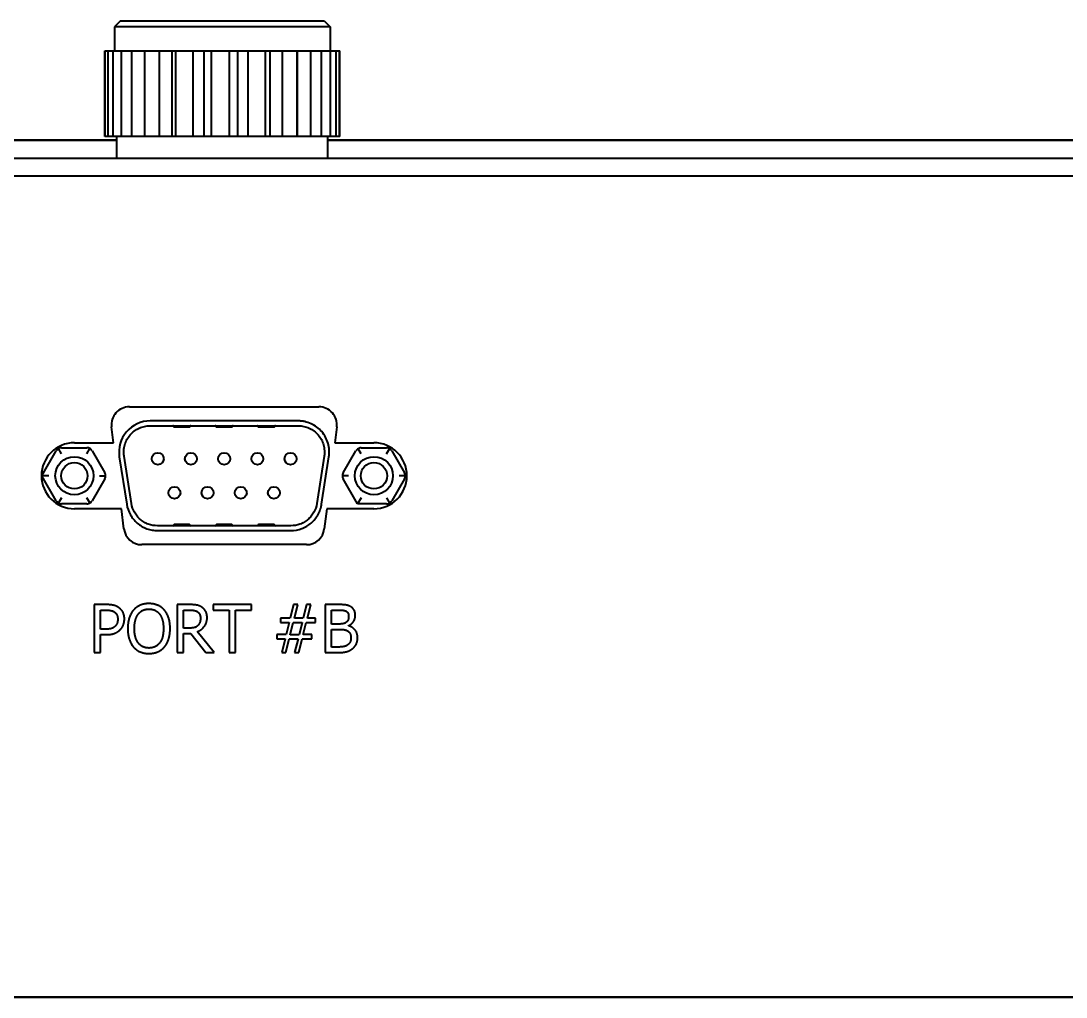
# Model space of a CAD drawing. Header units: millimetres. Extents: x 0 to 1682, y 0 to 1188.
# Drawn here: x 1368 to 1455.3, y 347.6 to 429 of the extents above; entities that cross this region are included whole.
import ezdxf

# ---------------------------------------------------------------- set-up
doc = ezdxf.new("R2010")
doc.units = ezdxf.units.MM
doc.header["$LTSCALE"] = 2
doc.layers.add('가시적인 것(ISO)', color=3, linetype='Continuous', lineweight=40)

msp = doc.modelspace()

# ---------------------------------------------------------------- linework, layer by layer
at = {"layer": '가시적인 것(ISO)'}
for p, q in [((1376.3559, 429.0492), (1375.8559, 428.5492)), ((1375.8559, 428.5492), (1375.8559, 426.5492)), ((1393.8559, 428.5492), (1375.8559, 428.5492)), ((1376.3559, 429.0492), (1393.3559, 429.0492)), ((1393.3559, 429.0492), (1393.8559, 428.5492)), ((1393.8559, 428.5492), (1393.8559, 426.5492)), ((1375.0559, 426.5492), (1375.0747, 426.5492)), ((1375.0559, 419.3992), (1375.0559, 426.5492)), ((1375.0747, 426.5492), (1375.2904, 426.5492)), ((1375.0747, 419.3992), (1375.0747, 426.5492)), ((1375.2904, 426.5492), (1375.2904, 419.3992)), ((1375.2904, 426.5492), (1375.7409, 426.5492)), ((1375.7409, 426.5492), (1376.417, 426.5492)), ((1375.7409, 419.3992), (1375.7409, 426.5492)), ((1376.417, 426.5492), (1376.417, 419.3992)), ((1376.417, 426.5492), (1377.2993, 426.5492)), ((1377.2993, 426.5492), (1378.3698, 426.5492)), ((1377.2993, 419.3992), (1377.2993, 426.5492)), ((1378.3698, 426.5492), (1378.3698, 419.3992)), ((1378.3698, 426.5492), (1379.5975, 426.5492)), ((1379.5975, 426.5492), (1380.6381, 426.5492)), ((1379.5975, 419.3992), (1379.5975, 426.5492)), ((1380.6381, 426.5492), (1380.6381, 419.3992)), ((1380.6381, 426.5492), (1380.9574, 426.5492)), ((1380.9574, 426.5492), (1380.9574, 419.3992)), ((1380.9574, 426.5492), (1382.4103, 426.5492)), ((1382.4103, 426.5492), (1383.3014, 426.5492)), ((1382.4103, 419.3992), (1382.4103, 426.5492)), ((1383.3014, 426.5492), (1383.3014, 419.3992)), ((1383.3014, 426.5492), (1383.9266, 426.5492)), ((1383.9266, 426.5492), (1383.9266, 419.3992)), ((1383.9266, 426.5492), (1385.4626, 426.5492)), ((1385.4626, 426.5492), (1386.1169, 426.5492)), ((1385.4626, 419.3992), (1385.4626, 426.5492)), ((1386.1169, 426.5492), (1386.1169, 419.3992)), ((1386.1169, 426.5492), (1386.9868, 426.5492)), ((1386.9868, 426.5492), (1386.9868, 419.3992)), ((1386.9868, 426.5492), (1388.4554, 426.5492)), ((1388.4554, 426.5492), (1388.8089, 426.5492)), ((1388.4554, 419.3992), (1388.4554, 426.5492)), ((1388.8089, 426.5492), (1388.8089, 419.3992)), ((1388.8089, 426.5492), (1389.8384, 426.5492)), ((1389.8384, 426.5492), (1389.8384, 419.3992)), ((1389.8384, 426.5492), (1391.096, 426.5492)), ((1391.096, 426.5492), (1391.1139, 426.5492)), ((1391.096, 419.3992), (1391.096, 426.5492)), ((1391.1139, 426.5492), (1391.1139, 419.3992)), ((1391.1139, 426.5492), (1392.2023, 426.5492)), ((1392.2023, 426.5492), (1392.2023, 419.3992)), ((1392.2023, 426.5492), (1393.1256, 426.5492)), ((1393.1256, 419.3992), (1393.1256, 426.5492)), ((1393.1256, 426.5492), (1393.8471, 426.5492)), ((1393.8471, 426.5492), (1393.8471, 419.3992)), ((1393.8471, 426.5492), (1394.3458, 426.5492)), ((1394.3458, 419.3992), (1394.3458, 426.5492)), ((1394.3458, 426.5492), (1394.6117, 426.5492)), ((1394.6117, 426.5492), (1394.6117, 419.3992)), ((1394.6117, 426.5492), (1394.6559, 426.5492)), ((1394.6559, 419.3992), (1394.6559, 426.5492)), ((1376.0559, 419.0992), (1328.5059, 419.0992)), ((1338.5059, 419.1092), (1376.0559, 419.1092)), ((1375.0747, 419.3992), (1375.0559, 419.3992)), ((1375.2904, 419.3992), (1375.0747, 419.3992)), ((1375.7409, 419.3992), (1375.2904, 419.3992)), ((1376.417, 419.3992), (1375.7409, 419.3992)), ((1376.0559, 417.5992), (1376.0559, 419.3992)), ((1377.2993, 419.3992), (1376.417, 419.3992)), ((1378.3698, 419.3992), (1377.2993, 419.3992)), ((1379.5975, 419.3992), (1378.3698, 419.3992)), ((1380.6381, 419.3992), (1379.5975, 419.3992)), ((1380.9574, 419.3992), (1380.6381, 419.3992)), ((1382.4103, 419.3992), (1380.9574, 419.3992)), ((1383.3014, 419.3992), (1382.4103, 419.3992)), ((1383.9266, 419.3992), (1383.3014, 419.3992)), ((1385.4626, 419.3992), (1383.9266, 419.3992)), ((1386.1169, 419.3992), (1385.4626, 419.3992)), ((1386.9868, 419.3992), (1386.1169, 419.3992)), ((1388.4554, 419.3992), (1386.9868, 419.3992)), ((1388.8089, 419.3992), (1388.4554, 419.3992)), ((1389.8384, 419.3992), (1388.8089, 419.3992)), ((1391.096, 419.3992), (1389.8384, 419.3992)), ((1391.1139, 419.3992), (1391.096, 419.3992)), ((1392.2023, 419.3992), (1391.1139, 419.3992)), ((1393.1256, 419.3992), (1392.2023, 419.3992)), ((1393.8471, 419.3992), (1393.1256, 419.3992)), ((1393.6559, 417.5992), (1393.6559, 419.3992)), ((1393.6559, 419.1092), (1478.5059, 419.1092)), ((1488.5059, 419.0992), (1393.6559, 419.0992)), ((1394.3458, 419.3992), (1393.8471, 419.3992)), ((1394.6117, 419.3992), (1394.3458, 419.3992)), ((1394.6559, 419.3992), (1394.6117, 419.3992)), ((1286.0059, 417.5992), (1531.0059, 417.5992)), ((1531.0059, 416.0992), (1286.0059, 416.0992)), ((1377.0996, 396.8492), (1392.9122, 396.8492)), ((1375.7711, 393.8492), (1375.6106, 395.1679)), ((1391.1932, 395.6732), (1378.8185, 395.6732)), ((1378.8186, 395.2732), (1391.1932, 395.2732)), ((1380.8328, 395.1732), (1382.1188, 395.1732)), ((1384.3628, 395.1732), (1385.6488, 395.1732)), ((1387.8928, 395.1732), (1389.1788, 395.1732)), ((1394.4012, 395.1679), (1394.2407, 393.8492)), ((1371.4266, 393.4353), (1373.5493, 393.4353)), ((1372.5059, 393.8492), (1375.7711, 393.8492)), ((1394.2407, 393.8492), (1397.5059, 393.8492)), ((1396.4374, 393.4208), (1398.5601, 393.4208)), ((1369.7879, 391.097), (1370.9936, 393.1853)), ((1371.4266, 392.9353), (1371.1766, 393.3683)), ((1373.5493, 392.9353), (1373.7993, 393.3683)), ((1373.9823, 393.1853), (1375.0436, 391.347)), ((1376.2574, 392.6808), (1376.8767, 388.7172)), ((1377.2719, 388.779), (1376.6526, 392.7425)), ((1393.3592, 392.7424), (1392.7399, 388.7789)), ((1393.1351, 388.7172), (1393.7544, 392.6808)), ((1394.9431, 391.3326), (1396.0044, 393.1708)), ((1396.4374, 392.9208), (1396.1874, 393.3538)), ((1398.5601, 392.9208), (1398.8101, 393.3538)), ((1398.9931, 393.1708), (1400.0544, 391.3326)), ((1370.9936, 389.0088), (1369.7879, 391.097)), ((1370.3653, 391.097), (1369.7879, 391.097)), ((1375.0436, 390.847), (1373.9823, 389.0088)), ((1374.6106, 391.097), (1375.1106, 391.097)), ((1395.3761, 391.0826), (1394.8761, 391.0826)), ((1396.1488, 388.7443), (1394.9431, 390.8326)), ((1400.0544, 390.8326), (1398.9931, 388.9943)), ((1400.1214, 391.0826), (1399.6214, 391.0826)), ((1371.4266, 389.2588), (1371.1766, 388.8257)), ((1373.7993, 388.8257), (1373.5493, 389.2588)), ((1396.4374, 389.2443), (1396.1488, 388.7443)), ((1398.5601, 389.2443), (1398.8101, 388.8113)), ((1373.5493, 388.7588), (1371.4266, 388.7588)), ((1376.4407, 388.3492), (1372.5059, 388.3492)), ((1376.6453, 386.6679), (1376.4407, 388.3492)), ((1393.5711, 388.3492), (1393.3664, 386.6679)), ((1397.5059, 388.3492), (1393.5711, 388.3492)), ((1398.5601, 388.7443), (1396.1488, 388.7443)), ((1390.5739, 386.9252), (1379.4378, 386.9252)), ((1379.4378, 386.5252), (1390.574, 386.5252)), ((1382.1188, 387.0252), (1380.8328, 387.0252)), ((1385.6488, 387.0252), (1384.3628, 387.0252)), ((1389.1788, 387.0252), (1387.8928, 387.0252)), ((1391.8774, 385.3492), (1378.1343, 385.3492)), ((1374.1534, 380.3492), (1374.1534, 376.3492)), ((1375.1582, 380.3492), (1374.1534, 380.3492)), ((1381.0804, 380.3492), (1381.0804, 376.3492)), ((1382.1112, 380.3492), (1381.0804, 380.3492)), ((1384.0853, 380.3492), (1384.0853, 379.8759)), ((1387.3009, 380.3492), (1384.0853, 380.3492)), ((1387.3009, 379.8759), (1387.3009, 380.3492)), ((1390.8049, 380.3492), (1390.5229, 379.2146)), ((1391.1517, 380.3492), (1390.8049, 380.3492)), ((1390.8697, 379.2146), (1391.1517, 380.3492)), ((1391.8843, 380.3492), (1391.6023, 379.2146)), ((1392.2312, 380.3492), (1391.8843, 380.3492)), ((1391.9492, 379.2146), (1392.2312, 380.3492)), ((1393.4273, 380.3492), (1393.4273, 376.3492)), ((1394.4872, 380.3492), (1393.4273, 380.3492)), ((1374.685, 378.2941), (1374.685, 379.8889)), ((1374.685, 379.8889), (1375.1258, 379.8889)), ((1381.612, 378.3848), (1381.612, 379.8889)), ((1381.612, 379.8889), (1382.1404, 379.8889)), ((1384.0853, 379.8759), (1385.4273, 379.8759)), ((1385.4273, 379.8759), (1385.4273, 376.3492)), ((1385.9589, 379.8759), (1387.3009, 379.8759)), ((1385.9589, 376.3492), (1385.9589, 379.8759)), ((1393.9589, 378.7252), (1393.9589, 379.8954)), ((1393.9589, 379.8954), (1394.4678, 379.8954)), ((1389.7125, 379.2146), (1389.7125, 378.8516)), ((1390.5229, 379.2146), (1389.7125, 379.2146)), ((1389.7125, 378.8516), (1390.4289, 378.8516)), ((1390.4289, 378.8516), (1390.1858, 377.8435)), ((1390.5261, 377.837), (1390.7757, 378.8581)), ((1390.7757, 378.8581), (1391.518, 378.8581)), ((1391.6023, 379.2146), (1390.8697, 379.2146)), ((1391.518, 378.8581), (1391.2684, 377.837)), ((1391.612, 377.8435), (1391.8551, 378.8516)), ((1391.8551, 378.8516), (1392.6428, 378.8516)), ((1392.6428, 379.2146), (1391.9492, 379.2146)), ((1392.6428, 378.8516), (1392.6428, 379.2146)), ((1394.5618, 378.7252), (1393.9589, 378.7252)), ((1395.3916, 378.5728), (1395.3916, 378.5923)), ((1375.048, 378.2941), (1374.685, 378.2941)), ((1374.685, 377.8403), (1375.1355, 377.8403)), ((1374.685, 376.3492), (1374.685, 377.8403)), ((1382.0788, 378.3848), (1381.612, 378.3848)), ((1381.612, 377.9407), (1382.2214, 377.9407)), ((1381.612, 376.3492), (1381.612, 377.9407)), ((1382.2214, 377.9407), (1383.4856, 376.3492)), ((1384.1761, 376.3492), (1382.753, 378.0898)), ((1389.3981, 377.8435), (1389.3981, 377.4804)), ((1390.1858, 377.8435), (1389.3981, 377.8435)), ((1391.2684, 377.837), (1390.5261, 377.837)), ((1392.3284, 377.8435), (1391.612, 377.8435)), ((1392.3284, 377.4804), (1392.3284, 377.8435)), ((1393.9589, 376.803), (1393.9589, 378.2811)), ((1393.9589, 378.2811), (1394.5618, 378.2811)), ((1389.3981, 377.4804), (1390.0918, 377.4804)), ((1390.0918, 377.4804), (1389.8098, 376.3492)), ((1390.1566, 376.3492), (1390.4386, 377.4804)), ((1390.4386, 377.4804), (1391.1712, 377.4804)), ((1391.1712, 377.4804), (1390.8892, 376.3492)), ((1391.236, 376.3492), (1391.518, 377.4804)), ((1391.518, 377.4804), (1392.3284, 377.4804)), ((1374.1534, 376.3492), (1374.685, 376.3492)), ((1381.0804, 376.3492), (1381.612, 376.3492)), ((1383.4856, 376.3492), (1384.1761, 376.3492)), ((1385.4273, 376.3492), (1385.9589, 376.3492)), ((1389.8098, 376.3492), (1390.1566, 376.3492)), ((1390.8892, 376.3492), (1391.236, 376.3492)), ((1393.4273, 376.3492), (1394.5748, 376.3492)), ((1394.39, 376.803), (1393.9589, 376.803)), ((1287.5059, 347.5992), (1529.5059, 347.5992)), ((1529.5059, 347.5992), (1287.5059, 347.5992))]:
    msp.add_line(p, q, dxfattribs=at)
for centre, radius in [((1372.5059, 391.0992), 1.59), ((1379.4659, 392.5192), 0.5), ((1382.2359, 392.5192), 0.5), ((1385.0059, 392.5192), 0.5), ((1387.7759, 392.5192), 0.5), ((1390.5459, 392.5192), 0.5), ((1397.5059, 391.0992), 1.59), ((1372.5059, 391.0992), 1.1), ((1397.5059, 391.0992), 1.1), ((1380.8509, 389.6792), 0.5), ((1383.6209, 389.6792), 0.5), ((1386.3909, 389.6792), 0.5), ((1389.1609, 389.6792), 0.5)]:
    msp.add_circle(centre, radius, dxfattribs=at)
for centre, radius, start, end in [((1377.0996, 395.3492), 1.5, 90, 186.940983), ((1392.9122, 395.3492), 1.5, 353.059017, 90), ((1380.7328, 395.2232), 0.05, 0, 90), ((1380.8328, 395.2232), 0.05, 179.999991, 270), ((1382.1188, 395.2232), 0.05, 270, 0.000005), ((1382.2188, 395.2232), 0.05, 90, 180.000001), ((1384.2628, 395.2232), 0.05, 359.999999, 90), ((1384.3628, 395.2232), 0.05, 180, 270), ((1385.6488, 395.2232), 0.05, 270, 0), ((1385.7488, 395.2232), 0.05, 90, 180), ((1387.7928, 395.2232), 0.05, 0.000003, 90), ((1387.8928, 395.2232), 0.05, 180.000003, 270), ((1389.1788, 395.2232), 0.05, 270, 359.999994), ((1389.2788, 395.2232), 0.05, 90, 179.999997), ((1372.5059, 391.0992), 2.75, 90, 270), ((1371.4266, 392.9353), 0.5, 90, 120), ((1373.5493, 392.9353), 0.5, 60, 90), ((1396.4374, 392.9208), 0.5, 90, 120), ((1397.5059, 391.0992), 2.75, 270, 90), ((1398.5601, 392.9208), 0.5, 60, 90), ((1371.4266, 392.9353), 0.5, 120, 150), ((1373.5493, 392.9353), 0.5, 30, 60), ((1396.4374, 392.9208), 0.5, 120, 150), ((1398.5601, 392.9208), 0.5, 30, 60), ((1374.6106, 391.097), 0.5, 0, 30), ((1374.6106, 391.097), 0.5, 330, 0), ((1395.3761, 391.0826), 0.5, 150, 180), ((1395.3761, 391.0826), 0.5, 180, 210), ((1399.6214, 391.0826), 0.5, 0, 30), ((1399.6214, 391.0826), 0.5, 330, 0), ((1371.4266, 389.2588), 0.5, 210, 240), ((1371.4266, 389.2588), 0.5, 240, 270), ((1373.5493, 389.2588), 0.5, 270, 300), ((1373.5493, 389.2588), 0.5, 300, 330), ((1398.5601, 389.2443), 0.5, 270, 300), ((1398.5601, 389.2443), 0.5, 300, 330), ((1378.1343, 386.8492), 1.5, 186.940983, 270), ((1380.7328, 386.9752), 0.05, 270, 0), ((1380.8328, 386.9752), 0.05, 90, 180), ((1382.1188, 386.9752), 0.05, 0, 90), ((1382.2188, 386.9752), 0.05, 180, 270), ((1384.2628, 386.9752), 0.05, 270, 0), ((1384.3628, 386.9752), 0.05, 90, 180), ((1385.6488, 386.9752), 0.05, 0, 90), ((1385.7488, 386.9752), 0.05, 180, 270), ((1387.7928, 386.9752), 0.05, 270, 0), ((1387.8928, 386.9752), 0.05, 90, 180), ((1389.1788, 386.9752), 0.05, 0, 90), ((1389.2788, 386.9752), 0.05, 180, 270), ((1391.8774, 386.8492), 1.5, 270, 353.059017)]:
    msp.add_arc(centre, radius, start, end, dxfattribs=at)
for points, degree in [([(1378.8185, 395.6732), (1378.0958, 395.673), (1376.5774, 394.9992), (1376.146, 393.3948), (1376.2574, 392.6808)], 3), ([(1376.2052, 380.0996), (1376.014, 380.2325), (1375.5148, 380.3492), (1375.1582, 380.3492)], 2), ([(1378.7271, 380.4334), (1378.3252, 380.4334), (1377.6736, 380.1579), (1377.4402, 379.8921)], 2), ([(1380.0172, 379.8921), (1379.7903, 380.1482), (1379.1355, 380.4334), (1378.7271, 380.4334)], 2), ([(1383.1291, 380.1385), (1382.9184, 380.2746), (1382.4548, 380.3492), (1382.1112, 380.3492)], 2), ([(1395.5375, 380.1871), (1395.343, 380.2941), (1394.9151, 380.3492), (1394.4872, 380.3492)], 2), ([(1375.1258, 379.8889), (1375.3754, 379.8889), (1375.7125, 379.8208), (1375.8389, 379.7365)], 2), ([(1375.8389, 379.7365), (1375.9848, 379.6393), (1376.1274, 379.3346), (1376.1274, 379.1271)], 2), ([(1376.6817, 379.1433), (1376.6817, 379.4772), (1376.4289, 379.9472), (1376.2052, 380.0996)], 2), ([(1377.4402, 379.8921), (1377.2101, 379.6166), (1376.9605, 378.8516), (1376.9605, 378.3492)], 2), ([(1377.5148, 378.3492), (1377.5148, 378.7381), (1377.6834, 379.354), (1377.8422, 379.5582)], 2), ([(1377.8422, 379.5582), (1378.0075, 379.7722), (1378.4419, 379.9732), (1378.7304, 379.9732)], 2), ([(1378.7304, 379.9732), (1379.0091, 379.9732), (1379.4564, 379.7657), (1379.6153, 379.5582)], 2), ([(1379.6153, 379.5582), (1379.7709, 379.3573), (1379.9427, 378.7446), (1379.9427, 378.3492)], 2), ([(1380.497, 378.3492), (1380.497, 378.8484), (1380.2441, 379.6263), (1380.0172, 379.8921)], 2), ([(1382.1404, 379.8889), (1382.3608, 379.8889), (1382.6623, 379.8273), (1382.7757, 379.7527)], 2), ([(1382.7757, 379.7527), (1382.9054, 379.6652), (1383.0286, 379.3962), (1383.0286, 379.2211)], 2), ([(1383.5829, 379.2633), (1383.5829, 379.5777), (1383.3398, 380.0023), (1383.1291, 380.1385)], 2), ([(1394.4678, 379.8954), (1394.7498, 379.8954), (1395.0642, 379.8629), (1395.1939, 379.7916)], 2), ([(1395.1939, 379.7916), (1395.3009, 379.73), (1395.3981, 379.5161), (1395.3981, 379.3735)], 2), ([(1395.9524, 379.448), (1395.9524, 379.7009), (1395.7547, 380.0736), (1395.5375, 380.1871)], 2), ([(1376.1274, 379.1271), (1376.1274, 378.9359), (1376.0205, 378.6539), (1375.9005, 378.5339)], 2), ([(1376.3316, 378.2552), (1376.497, 378.4172), (1376.6817, 378.884), (1376.6817, 379.1433)], 2), ([(1382.8017, 378.5923), (1382.6752, 378.4659), (1382.309, 378.3848), (1382.0788, 378.3848)], 2), ([(1382.753, 378.0898), (1383.1355, 378.2325), (1383.5829, 378.8257), (1383.5829, 379.2633)], 2), ([(1383.0286, 379.2211), (1383.0286, 379.0137), (1382.9184, 378.7025), (1382.8017, 378.5923)], 2), ([(1395.1744, 378.8581), (1395.048, 378.777), (1394.8114, 378.7252), (1394.5618, 378.7252)], 2), ([(1395.3981, 379.3735), (1395.3981, 379.1855), (1395.2976, 378.9359), (1395.1744, 378.8581)], 2), ([(1395.3916, 378.5923), (1395.6542, 378.7187), (1395.9524, 379.166), (1395.9524, 379.448)], 2), ([(1375.9005, 378.5339), (1375.7709, 378.3978), (1375.3722, 378.2941), (1375.048, 378.2941)], 2), ([(1375.1355, 377.8403), (1375.5634, 377.8403), (1376.1242, 378.051), (1376.3316, 378.2552)], 2), ([(1376.9605, 378.3492), (1376.9605, 377.8565), (1377.2069, 377.0753), (1377.437, 376.8095)], 2), ([(1378.7304, 376.7252), (1378.1761, 376.7252), (1377.5148, 377.5615), (1377.5148, 378.3492)], 2), ([(1379.9427, 378.3492), (1379.9427, 377.5615), (1379.2846, 376.7252), (1378.7304, 376.7252)], 2), ([(1380.0172, 376.8095), (1380.2506, 377.0753), (1380.497, 377.8629), (1380.497, 378.3492)], 2), ([(1394.5618, 378.2811), (1394.8373, 378.2811), (1395.1355, 378.2422), (1395.262, 378.1774)], 2), ([(1395.262, 378.1774), (1395.4564, 378.0736), (1395.5861, 377.7819), (1395.5861, 377.555)], 2), ([(1396.1404, 377.5777), (1396.1404, 377.9602), (1395.7482, 378.4756), (1395.3916, 378.5728)], 2), ([(1395.2976, 376.9715), (1395.142, 376.8678), (1394.7401, 376.803), (1394.39, 376.803)], 2), ([(1395.5861, 377.555), (1395.5861, 377.3443), (1395.4467, 377.0785), (1395.2976, 376.9715)], 2), ([(1395.7255, 376.6733), (1395.9135, 376.8224), (1396.1404, 377.2795), (1396.1404, 377.5777)], 2), ([(1377.437, 376.8095), (1377.6736, 376.5404), (1378.3219, 376.2649), (1378.7271, 376.2649)], 2), ([(1378.7271, 376.2649), (1379.1193, 376.2649), (1379.7709, 376.5307), (1380.0172, 376.8095)], 2), ([(1394.5748, 376.3492), (1394.9832, 376.3492), (1395.4986, 376.4983), (1395.7255, 376.6733)], 2)]:
    msp.add_open_spline(points, degree=degree, dxfattribs=at)
for points, knots in [([(1376.6526, 392.7425), (1376.628, 392.8999), (1376.6231, 393.0565), (1376.6453, 393.3685), (1376.673, 393.5256), (1376.7589, 393.8292), (1376.8166, 393.9754), (1376.9632, 394.2556), (1377.0515, 394.3877), (1377.2546, 394.625), (1377.3713, 394.7326), (1377.6256, 394.9207), (1377.7609, 395.0001), (1378.0466, 395.1316), (1378.1981, 395.1836), (1378.5037, 395.2538), (1378.6594, 395.2731), (1378.8186, 395.2732)], [-1, -1, -1, -1, -0.875, -0.875, -0.75, -0.75, -0.625, -0.625, -0.5, -0.5, -0.375, -0.375, -0.25, -0.25, -0.125, -0.125, 0, 0, 0, 0]), ([(1391.1932, 395.2732), (1391.3525, 395.2731), (1391.508, 395.2538), (1391.8129, 395.1838), (1391.9638, 395.1321), (1392.2505, 395.0003), (1392.386, 394.9208), (1392.6403, 394.7327), (1392.7571, 394.6251), (1392.9602, 394.3878), (1393.0485, 394.2558), (1393.1951, 393.9756), (1393.2526, 393.8296), (1393.3384, 393.527), (1393.3664, 393.3694), (1393.3887, 393.0565), (1393.3837, 392.8997), (1393.3592, 392.7424)], [-1, -1, -1, -1, -0.875, -0.875, -0.75, -0.75, -0.625, -0.625, -0.5, -0.5, -0.375, -0.375, -0.25, -0.25, -0.125, -0.125, 0, 0, 0, 0]), ([(1393.7544, 392.6808), (1393.7842, 392.8719), (1393.7897, 393.059), (1393.763, 393.429), (1393.7299, 393.614), (1393.6278, 393.9714), (1393.5594, 394.1435), (1393.3839, 394.4759), (1393.2777, 394.6337), (1393.0301, 394.9197), (1392.8892, 395.0475), (1392.5862, 395.2687), (1392.4261, 395.3612), (1392.0881, 395.5137), (1391.9095, 395.5736), (1391.637, 395.6337), (1391.5449, 395.649), (1391.4045, 395.6641), (1391.3573, 395.6679), (1391.2707, 395.6722), (1391.2293, 395.6729), (1391.1933, 395.6731)], [0, 0, 0, 0, 0.12570857, 0.12570857, 0.25141714, 0.25141714, 0.37712571, 0.37712571, 0.50283428, 0.50283428, 0.62854285, 0.62854285, 0.75425143, 0.75425143, 0.87996, 0.87996, 0.94281428, 0.94281428, 0.97424143, 0.97424143, 0.99999698, 0.99999698, 0.99999698, 0.99999698]), ([(1376.8767, 388.7172), (1376.9244, 388.412), (1377.0256, 388.1167), (1377.2536, 387.7143), (1377.341, 387.5875), (1377.5344, 387.3522), (1377.6411, 387.2423), (1377.8794, 387.0401), (1378.0066, 386.9517), (1378.2704, 386.7991), (1378.408, 386.7342), (1378.6992, 386.6272), (1378.8495, 386.5872), (1379.077, 386.5486), (1379.1533, 386.5392), (1379.2681, 386.5302), (1379.3064, 386.5281), (1379.3761, 386.5257), (1379.4088, 386.5253), (1379.4378, 386.5252)], [0, 0, 0, 0, 0.25143202, 0.25143202, 0.37714804, 0.37714804, 0.50286405, 0.50286405, 0.62858006, 0.62858006, 0.75429607, 0.75429607, 0.88001208, 0.88001208, 0.94287009, 0.94287009, 0.97429909, 0.97429909, 0.99999813, 0.99999813, 0.99999813, 0.99999813]), ([(1379.4378, 386.9252), (1379.1769, 386.9252), (1378.9212, 386.9701), (1378.557, 387.1065), (1378.439, 387.1629), (1378.2168, 387.293), (1378.1115, 387.3671), (1377.9141, 387.536), (1377.8233, 387.63), (1377.6604, 387.8297), (1377.5874, 387.9361), (1377.3955, 388.2764), (1377.3122, 388.5212), (1377.2719, 388.779)], [-1, -1, -1, -1, -0.75, -0.75, -0.625, -0.625, -0.5, -0.5, -0.375, -0.375, -0.25, -0.25, 0, 0, 0, 0]), ([(1392.7399, 388.7789), (1392.6995, 388.5211), (1392.6157, 388.2755), (1392.4247, 387.9367), (1392.3508, 387.8288), (1392.1879, 387.6294), (1392.0985, 387.5367), (1391.9011, 387.3678), (1391.7943, 387.2926), (1391.5718, 387.1624), (1391.4554, 387.1067), (1391.0895, 386.9697), (1390.8348, 386.9252), (1390.5739, 386.9252)], [-1, -1, -1, -1, -0.75, -0.75, -0.625, -0.625, -0.5, -0.5, -0.375, -0.375, -0.25, -0.25, 0, 0, 0, 0]), ([(1390.574, 386.5252), (1390.8828, 386.5252), (1391.1902, 386.5796), (1391.623, 386.7427), (1391.7618, 386.8096), (1392.0242, 386.9643), (1392.1491, 387.0527), (1392.3858, 387.257), (1392.4927, 387.3689), (1392.6842, 387.6061), (1392.7696, 387.732), (1392.9202, 388.0032), (1392.983, 388.1455), (1393.0563, 388.3644), (1393.0773, 388.4383), (1393.1039, 388.5503), (1393.1119, 388.5878), (1393.125, 388.6563), (1393.1305, 388.6885), (1393.1351, 388.7172)], [0, 0, 0, 0, 0.25143202, 0.25143202, 0.37714804, 0.37714804, 0.50286405, 0.50286405, 0.62858006, 0.62858006, 0.75429607, 0.75429607, 0.88001208, 0.88001208, 0.94287009, 0.94287009, 0.97429909, 0.97429909, 0.99999813, 0.99999813, 0.99999813, 0.99999813])]:
    msp.add_open_spline(points, degree=3, knots=knots, dxfattribs=at)

doc.saveas('drawing.dxf')
